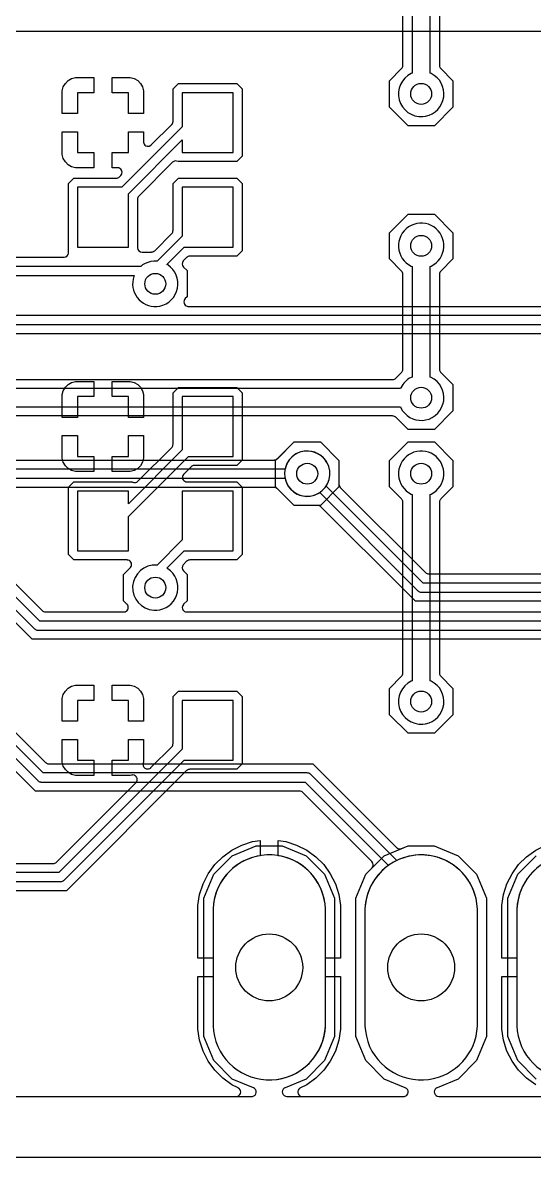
# Model space of a CAD drawing. Header units: millimetres. Extents: x 0 to 122, y 0 to 48.
# Drawn here: x 86.68 to 95.24, y 0 to 18.97 of the extents above; entities that cross this region are included whole.
import ezdxf

# ---------------------------------------------------------------- set-up
doc = ezdxf.new("R2010")
doc.units = ezdxf.units.MM

msp = doc.modelspace()

# ---------------------------------------------------------------- linework, layer by layer
at = {"layer": '16_copper'}
for points in [[(93.419, 17.408, 0.716592), (93.513, 18.12), (93.497, 18.126), (93.497, 19.974), (93.513, 19.98, 1), (93.177, 20.66), (93.134, 20.635, 0.577351), (93.177, 19.98), (93.193, 19.974), (93.193, 18.126), (93.177, 18.12, 0.820679), (93.37, 17.402)], [(93.125, 7.089), (92.814, 7.4), (92.814, 7.84), (93.018, 8.043), (93.023, 8.05), (93.028, 8.057, 0.087651), (93.038, 8.081), (93.039, 8.088), (93.04, 8.097), (93.04, 10.953), (93.039, 10.961), (93.038, 10.97, 0.087654), (93.028, 10.994), (93.023, 11), (93.018, 11.007), (92.814, 11.21), (92.814, 11.65), (93.125, 11.961), (93.565, 11.961), (93.876, 11.65), (93.876, 11.21), (93.672, 11.007), (93.667, 11), (93.662, 10.993, 0.087651), (93.652, 10.969), (93.651, 10.962), (93.65, 10.953), (93.65, 8.097), (93.651, 8.091, 0.000104), (93.651, 8.091), (93.651, 8.089), (93.652, 8.08, 0.087654), (93.662, 8.056), (93.667, 8.05), (93.672, 8.043), (93.876, 7.84), (93.876, 7.4), (93.565, 7.089)], [(82.624, 11.058, 0.301666), (82.921, 11.354), (91.069, 11.354), (91.081, 11.308, 1), (91.799, 11.552), (91.78, 11.598, 0.714263), (91.069, 11.506), (82.921, 11.506), (82.909, 11.552, 1), (82.191, 11.308), (82.21, 11.262, 0.303347), (82.575, 11.052)], [(93.419, 7.248, 0.716592), (93.513, 7.96), (93.497, 7.966), (93.497, 11.084), (93.513, 11.09, 1), (93.177, 11.77), (93.134, 11.745, 0.577351), (93.177, 11.09), (93.193, 11.084), (93.193, 7.966), (93.177, 7.96, 0.820679), (93.37, 7.242)], [(94.691, 3.327), (94.691, 4.209), (94.721, 4.394), (94.779, 4.573), (94.864, 4.74), (94.974, 4.893), (95.107, 5.025), (95.259, 5.136), (95.427, 5.221), (95.605, 5.279), (95.733, 5.299), (95.733, 5.042), (95.681, 5.033, 0.339455), (94.945, 4.156), (94.945, 3.327)], [(90.928, 1.303, 0.363971), (91.745, 2.194), (91.745, 4.156), (91.738, 4.238, 0.916332), (89.865, 4.156), (89.865, 2.194), (89.872, 2.112, 0.388879), (90.846, 1.295)]]:
    msp.add_lwpolyline(points, format="xyb", close=True, dxfattribs=at)
for points in [[(93.65, 19.843), (93.65, 18.257), (93.651, 18.249), (93.652, 18.24, 0.087654), (93.662, 18.216), (93.667, 18.21), (93.672, 18.203), (93.876, 18), (93.876, 17.56), (93.565, 17.249), (93.125, 17.249), (92.814, 17.56), (92.814, 18), (93.018, 18.203), (93.023, 18.21), (93.028, 18.217, 0.087651), (93.038, 18.241), (93.039, 18.248), (93.04, 18.257), (93.04, 19.843)], [(84.613, 13.005), (92.868, 13.005), (92.876, 13.006), (92.885, 13.007, 0.087654), (92.909, 13.017), (92.915, 13.022), (92.922, 13.027), (93.018, 13.123), (93.023, 13.13), (93.028, 13.137, 0.087651), (93.038, 13.161), (93.039, 13.168), (93.04, 13.177), (93.04, 14.763), (93.039, 14.771), (93.038, 14.78, 0.087654), (93.028, 14.804), (93.023, 14.81), (93.018, 14.817), (92.814, 15.02), (92.814, 15.46), (93.125, 15.771), (93.565, 15.771), (93.876, 15.46), (93.876, 15.02), (93.672, 14.817), (93.667, 14.81), (93.662, 14.803, 0.087651), (93.652, 14.779), (93.651, 14.772), (93.65, 14.763), (93.65, 13.177), (93.651, 13.169), (93.652, 13.16, 0.087654), (93.662, 13.136), (93.667, 13.13), (93.672, 13.123), (93.876, 12.92), (93.876, 12.48), (93.565, 12.169), (93.125, 12.169), (92.922, 12.373), (92.915, 12.378), (92.908, 12.383, 0.087651), (92.884, 12.393), (92.877, 12.394), (92.868, 12.395), (84.329, 12.395)], [(84.455, 12.548), (92.999, 12.548), (93.005, 12.532, 0.303347), (93.37, 12.322), (93.419, 12.328, 0.716592), (93.513, 13.04), (93.497, 13.046), (93.497, 14.894), (93.513, 14.9, 1), (93.177, 15.58), (93.134, 15.555, 0.577351), (93.177, 14.9), (93.193, 14.894), (93.193, 13.046), (93.177, 13.04, 0.165102), (93.005, 12.868), (92.999, 12.852), (84.518, 12.852)], [(83.103, 11.659), (90.887, 11.659), (90.895, 11.66), (90.904, 11.66, 0.087654), (90.928, 11.671), (90.934, 11.676), (90.941, 11.681), (91.22, 11.961), (91.66, 11.961), (91.971, 11.65), (91.971, 11.21), (91.66, 10.899), (91.22, 10.899), (90.941, 11.179), (90.934, 11.184), (90.927, 11.19, 0.087651), (90.903, 11.2), (90.895, 11.2), (90.887, 11.201), (84.348, 11.201)], [(83.915, 9.754), (87.067, 6.601), (87.074, 6.596), (87.081, 6.59, 0.087651), (87.105, 6.58), (87.113, 6.58), (87.121, 6.579), (91.535, 6.579), (92.935, 5.178), (92.936, 5.177), (92.938, 5.176, 0.218345), (92.998, 5.156), (93.008, 5.159), (93.016, 5.161, 0.007894), (93.018, 5.162), (93.128, 5.207), (93.562, 5.207), (93.964, 5.041), (94.271, 4.733), (94.437, 4.332), (94.437, 2.018), (94.271, 1.617), (93.964, 1.309), (93.61, 1.163), (93.604, 1.159), (93.597, 1.156, 0.747777), (93.639, 1.016), (95.331, 1.016)], [(83.788, 9.449), (86.941, 6.296), (86.948, 6.291), (86.954, 6.286, 0.087651), (86.979, 6.276), (86.986, 6.275), (86.995, 6.274), (91.408, 6.274), (92.801, 4.881), (92.772, 4.861, 0.221695), (92.405, 4.156), (92.405, 2.194), (92.412, 2.112, 0.388879), (93.386, 1.295), (93.468, 1.303, 0.363971), (94.285, 2.194), (94.285, 4.156), (94.278, 4.238, 0.493145), (92.985, 4.984), (92.936, 4.961), (91.494, 6.404), (91.487, 6.409), (91.481, 6.414, 0.087651), (91.456, 6.424), (91.449, 6.425), (91.44, 6.426), (87.027, 6.426), (83.874, 9.579)], [(72.796, 1.016), (90.511, 1.016), (90.518, 1.017), (90.525, 1.017, 0.747774), (90.54, 1.163), (90.186, 1.309), (89.879, 1.617), (89.713, 2.018), (89.713, 4.332), (89.879, 4.733), (90.186, 5.041), (90.588, 5.207), (91.022, 5.207), (91.424, 5.041), (91.731, 4.733), (91.897, 4.332), (91.897, 2.018), (91.731, 1.617), (91.424, 1.309), (91.07, 1.163), (91.064, 1.159), (91.057, 1.156, 0.747777), (91.099, 1.016), (93.051, 1.016), (93.058, 1.017), (93.065, 1.017, 0.747774), (93.08, 1.163), (92.726, 1.309), (92.419, 1.617), (92.253, 2.018), (92.253, 4.332), (92.419, 4.733), (92.522, 4.837), (92.526, 4.841, 0.39257), (92.522, 4.944), (91.368, 6.099), (91.361, 6.104), (91.354, 6.11, 0.087651), (91.33, 6.12), (91.322, 6.12), (91.314, 6.121), (86.9, 6.121), (83.748, 9.274)], [(95.259, 1.214), (95.107, 1.325), (94.974, 1.457), (94.864, 1.61), (94.779, 1.777), (94.721, 1.956), (94.691, 2.141), (94.691, 3.023), (94.945, 3.023), (94.945, 2.194), (94.952, 2.112, 0.916332), (96.825, 2.194)]]:
    msp.add_lwpolyline(points, format="xyb", dxfattribs=at)
at = {"layer": '1_copper'}
for points in [[(97.262, 18.821), (85.001, 18.821)], [(97.29, 13.77), (86.555, 13.77)], [(104.558, 8.966), (86.968, 8.966), (84.531, 11.403)], [(97.262, 8.661), (86.842, 8.661), (86.686, 8.818), (86.686, 8.818), (84.481, 11.023)], [(95.266, 1.309), (94.959, 1.617), (94.793, 2.018), (94.793, 4.332), (94.959, 4.733), (95.266, 5.041)]]:
    msp.add_lwpolyline(points, dxfattribs=at)
for points in [[(87.346, 17.452), (87.346, 17.833), (87.363, 17.898), (87.397, 17.956), (87.444, 18.003), (87.502, 18.037), (87.567, 18.054), (87.873, 18.054), (87.873, 17.8), (87.6, 17.8), (87.6, 17.452)], [(88.45, 17.452), (88.45, 17.8), (88.177, 17.8), (88.177, 18.054), (88.483, 18.054), (88.548, 18.037), (88.606, 18.003), (88.653, 17.956), (88.687, 17.898), (88.704, 17.833), (88.704, 17.452)], [(88.45, 16.112), (89.35, 17.012), (89.35, 16.8), (90.2, 16.8), (90.2, 17.8), (89.35, 17.8), (89.35, 17.228), (88.342, 16.22), (87.6, 16.22), (87.6, 15.22), (88.45, 15.22)], [(87.567, 16.546), (87.502, 16.563), (87.444, 16.597), (87.397, 16.644), (87.363, 16.702), (87.346, 16.767), (87.346, 17.148), (87.6, 17.148), (87.6, 16.8), (87.873, 16.8), (87.873, 16.546)], [(87.346, 12.372), (87.346, 12.753), (87.363, 12.818), (87.397, 12.876), (87.444, 12.923), (87.502, 12.957), (87.567, 12.974), (87.873, 12.974), (87.873, 12.72), (87.6, 12.72), (87.6, 12.372)], [(88.45, 12.372), (88.45, 12.72), (88.177, 12.72), (88.177, 12.974), (88.483, 12.974), (88.548, 12.957), (88.606, 12.923), (88.653, 12.876), (88.687, 12.818), (88.704, 12.753), (88.704, 12.372)], [(88.45, 10.712), (89.458, 11.72), (90.2, 11.72), (90.2, 12.72), (89.35, 12.72), (89.35, 11.828), (88.45, 10.928), (88.45, 11.14), (87.6, 11.14), (87.6, 10.14), (88.45, 10.14)], [(87.567, 11.466), (87.502, 11.483), (87.444, 11.517), (87.397, 11.564), (87.363, 11.622), (87.346, 11.687), (87.346, 12.068), (87.6, 12.068), (87.6, 11.72), (87.873, 11.72), (87.873, 11.466)], [(88.177, 11.466), (88.177, 11.72), (88.45, 11.72), (88.45, 12.068), (88.704, 12.068), (88.704, 11.687), (88.687, 11.622), (88.653, 11.564), (88.606, 11.517), (88.548, 11.483), (88.483, 11.466)], [(87.346, 7.292), (87.346, 7.673), (87.363, 7.738), (87.397, 7.796), (87.444, 7.843), (87.502, 7.877), (87.567, 7.894), (87.873, 7.894), (87.873, 7.64), (87.6, 7.64), (87.6, 7.292)], [(88.45, 7.292), (88.45, 7.64), (88.177, 7.64), (88.177, 7.894), (88.483, 7.894), (88.548, 7.877), (88.606, 7.843), (88.653, 7.796), (88.687, 7.738), (88.704, 7.673), (88.704, 7.292)], [(87.567, 6.386), (87.502, 6.403), (87.444, 6.437), (87.397, 6.484), (87.363, 6.542), (87.346, 6.607), (87.346, 6.988), (87.6, 6.988), (87.6, 6.64), (87.873, 6.64), (87.873, 6.386)]]:
    msp.add_lwpolyline(points, close=True, dxfattribs=at)
for points in [[(86.454, 15.049), (87.372, 15.049), (87.375, 15.049), (87.378, 15.049, 0.370925), (87.448, 15.12), (87.448, 15.125), (87.448, 15.125), (87.448, 16.283), (87.537, 16.372), (88.248, 16.372), (88.256, 16.374), (88.264, 16.374, 0.069383), (88.289, 16.385), (88.294, 16.389), (88.301, 16.395), (88.323, 16.416, 0.572911), (88.289, 16.543), (88.281, 16.544), (88.274, 16.546, 0.015791), (88.269, 16.546), (88.177, 16.546), (88.177, 16.8), (88.45, 16.8), (88.45, 17.148), (88.704, 17.148), (88.704, 16.981), (88.704, 16.978), (88.704, 16.976, 0.54841), (88.817, 16.915), (88.824, 16.92), (88.831, 16.924, 0.015772), (88.834, 16.927), (89.175, 17.269), (89.178, 17.272), (89.179, 17.273), (89.181, 17.276), (89.186, 17.282, 0.015775), (89.188, 17.286), (89.19, 17.29), (89.191, 17.291), (89.192, 17.296), (89.195, 17.302, 0.015767), (89.196, 17.306), (89.196, 17.31), (89.197, 17.312), (89.197, 17.317), (89.198, 17.322), (89.198, 17.863), (89.287, 17.952), (90.263, 17.952), (90.352, 17.863), (90.352, 16.737), (90.263, 16.648), (89.283, 16.648), (89.28, 16.65, 0.332548), (89.19, 16.637), (88.625, 16.071), (88.62, 16.065), (88.614, 16.058, 0.087651), (88.604, 16.034), (88.604, 16.026), (88.602, 16.018), (88.602, 15.212), (88.603, 15.206, 0.392588), (88.679, 15.136), (88.836, 15.136), (88.844, 15.137), (88.853, 15.137, 0.087654), (88.877, 15.148), (88.883, 15.153), (88.89, 15.158), (89.175, 15.444), (89.18, 15.45), (89.186, 15.457, 0.087651), (89.196, 15.481), (89.196, 15.489), (89.198, 15.497), (89.198, 16.283), (89.287, 16.372), (90.263, 16.372), (90.352, 16.283), (90.352, 15.157), (90.263, 15.068), (89.477, 15.068), (89.469, 15.066), (89.461, 15.066, 0.087654), (89.436, 15.055), (89.431, 15.051), (89.424, 15.045), (89.371, 14.992), (89.367, 14.988, 0.39257), (89.371, 14.885), (89.431, 14.825), (89.431, 14.385), (89.402, 14.357, 0.572901), (89.435, 14.23), (89.444, 14.228), (89.451, 14.227, 0.015781), (89.456, 14.227), (98.065, 14.227)], [(86.225, 14.744), (88.548, 14.744), (88.541, 14.727, 0.534509), (88.925, 14.227), (88.974, 14.233, 0.668179), (89.111, 14.92), (89.093, 14.93), (89.383, 15.22), (90.2, 15.22), (90.2, 16.22), (89.35, 16.22), (89.35, 15.403), (88.93, 14.983), (88.925, 14.983, 0.131651), (88.732, 14.945), (88.689, 14.92), (88.658, 14.896), (86.225, 14.896)], [(98.16, 14.074), (82.578, 14.074), (82.57, 14.073), (82.561, 14.073, 0.087654), (82.537, 14.062), (82.531, 14.057), (82.524, 14.052), (82.124, 13.651), (82.083, 13.675, 1), (81.747, 12.995), (81.793, 12.976, 0.09849), (81.94, 12.957), (81.989, 12.963, 0.532534), (82.231, 13.544), (82.61, 13.922), (98.191, 13.922)], [(85.759, 10.391), (87.009, 9.141), (87.016, 9.136), (87.022, 9.13, 0.087651), (87.047, 9.12), (87.054, 9.12), (87.063, 9.119), (88.372, 9.119), (88.375, 9.119), (88.378, 9.119, 0.548396), (88.439, 9.232), (88.433, 9.239), (88.429, 9.245, 0.015772), (88.426, 9.249), (88.369, 9.305), (88.369, 9.745), (88.482, 9.858), (88.484, 9.86), (88.486, 9.862, 0.54841), (88.449, 9.985), (88.44, 9.986), (88.433, 9.987, 0.015781), (88.428, 9.988), (87.537, 9.988), (87.448, 10.077), (87.448, 11.203), (87.537, 11.292), (88.517, 11.292), (88.52, 11.29, 0.332584), (88.61, 11.303), (89.175, 11.869), (89.18, 11.875), (89.186, 11.882, 0.087651), (89.196, 11.906), (89.196, 11.914), (89.198, 11.922), (89.198, 12.783), (89.287, 12.872), (90.263, 12.872), (90.352, 12.783), (90.352, 11.657), (90.263, 11.568), (89.552, 11.568), (89.544, 11.566), (89.536, 11.566, 0.087664), (89.511, 11.555), (89.506, 11.551), (89.499, 11.545), (89.376, 11.422), (89.374, 11.42), (89.372, 11.418, 0.54841), (89.409, 11.295), (89.418, 11.294), (89.425, 11.293, 0.015781), (89.43, 11.292), (90.263, 11.292), (90.352, 11.203), (90.352, 10.077), (90.263, 9.988), (89.477, 9.988), (89.469, 9.986), (89.461, 9.986, 0.087664), (89.436, 9.975), (89.431, 9.971), (89.424, 9.965), (89.371, 9.912), (89.367, 9.908, 0.392527), (89.371, 9.805), (89.431, 9.745), (89.431, 9.305), (89.374, 9.249), (89.372, 9.246), (89.37, 9.245, 0.54841), (89.407, 9.121), (89.416, 9.12), (89.423, 9.119, 0.015781), (89.428, 9.119), (104.464, 9.119)], [(102.42, 9.296), (93.25, 9.296), (93.094, 9.453), (93.094, 9.453), (91.67, 10.877), (91.663, 10.882), (91.656, 10.888, 0.087651), (91.632, 10.898), (91.624, 10.898), (91.616, 10.899), (91.22, 10.899), (90.909, 11.21), (90.909, 11.65), (91.22, 11.961), (91.66, 11.961), (91.971, 11.65), (91.971, 11.254), (91.972, 11.246), (91.972, 11.237, 0.087654), (91.983, 11.213), (91.988, 11.207), (91.993, 11.2), (93.417, 9.776), (93.424, 9.771), (93.431, 9.765, 0.087651), (93.455, 9.755), (93.463, 9.755), (93.471, 9.754), (98.122, 9.754)], [(102.293, 9.601), (93.377, 9.601), (91.756, 11.221), (91.78, 11.262, 1), (91.1, 11.598), (91.081, 11.552, 0.714262), (91.649, 11.114), (93.291, 9.471), (93.298, 9.466), (93.304, 9.461, 0.087651), (93.329, 9.451), (93.336, 9.45), (93.345, 9.449), (102.325, 9.449)], [(84.401, 11.318), (86.883, 8.836), (86.89, 8.831), (86.896, 8.826, 0.087651), (86.921, 8.816), (86.928, 8.815), (86.937, 8.814), (104.59, 8.814)], [(86.299, 4.914), (87.194, 4.914), (87.202, 4.915), (87.211, 4.915, 0.087654), (87.235, 4.926), (87.241, 4.931), (87.248, 4.936), (88.575, 6.263), (88.576, 6.265), (88.578, 6.266, 0.077297), (88.593, 6.293), (88.596, 6.301), (88.596, 6.303), (88.596, 6.305, 0.218355), (88.58, 6.366), (88.573, 6.372), (88.566, 6.379, 0.121774), (88.522, 6.393), (88.512, 6.392), (88.504, 6.392, 0.008338), (88.501, 6.391), (88.483, 6.386), (88.177, 6.386), (88.177, 6.64), (88.45, 6.64), (88.45, 6.988), (88.704, 6.988), (88.704, 6.607), (88.699, 6.589, 0.663356), (88.81, 6.502), (88.818, 6.508), (88.825, 6.513, 0.009572), (88.827, 6.515), (89.175, 6.864), (89.18, 6.87), (89.186, 6.877, 0.087651), (89.196, 6.901), (89.196, 6.909), (89.198, 6.917), (89.198, 7.703), (89.287, 7.792), (90.263, 7.792), (90.352, 7.703), (90.352, 6.577), (90.263, 6.488), (89.477, 6.488), (89.469, 6.486), (89.461, 6.486, 0.087654), (89.436, 6.475), (89.431, 6.471), (89.424, 6.465), (87.415, 4.456), (86.299, 4.456)], [(72.542, 1.016), (90.251, 1.016), (90.255, 1.017), (90.259, 1.016, 0.64561), (90.303, 1.148), (90.297, 1.152), (90.291, 1.157, 0.02267), (90.285, 1.16), (90.179, 1.214), (90.027, 1.325), (89.894, 1.457), (89.784, 1.61), (89.699, 1.777), (89.641, 1.956), (89.611, 2.141), (89.611, 3.023), (89.865, 3.023), (89.865, 2.194), (89.872, 2.112, 0.916332), (91.745, 2.194), (91.745, 3.023), (91.999, 3.023), (91.999, 2.141), (91.969, 1.956), (91.911, 1.777), (91.826, 1.61), (91.716, 1.457), (91.583, 1.325), (91.431, 1.214), (91.325, 1.16), (91.321, 1.158), (91.318, 1.156, 0.645601), (91.338, 1.019), (91.346, 1.018), (91.352, 1.016, 0.022662), (91.359, 1.016), (93.051, 1.016), (93.058, 1.017), (93.065, 1.017, 0.74779), (93.08, 1.163), (92.726, 1.309), (92.419, 1.617), (92.253, 2.018), (92.253, 4.332), (92.419, 4.733), (92.726, 5.041), (93.128, 5.207), (93.562, 5.207), (93.964, 5.041), (94.271, 4.733), (94.437, 4.332), (94.437, 2.018), (94.271, 1.617), (93.964, 1.309), (93.61, 1.163), (93.604, 1.159), (93.597, 1.156, 0.747777), (93.639, 1.016), (95.591, 1.016)]]:
    msp.add_lwpolyline(points, format="xyb", dxfattribs=at)
for points in [[(88.974, 9.153, 0.668179), (89.111, 9.84), (89.093, 9.85), (89.383, 10.14), (90.2, 10.14), (90.2, 11.14), (89.35, 11.14), (89.35, 10.323), (88.93, 9.903), (88.925, 9.903, 1), (88.875, 9.147), (88.925, 9.147)], [(86.07, 4.609), (87.32, 4.609), (87.328, 4.61), (87.337, 4.611, 0.087654), (87.361, 4.621), (87.367, 4.626), (87.374, 4.631), (89.383, 6.64), (90.2, 6.64), (90.2, 7.64), (89.35, 7.64), (89.35, 6.823), (87.288, 4.761), (86.07, 4.761), (86.07, 5.11), (85.07, 5.11), (85.07, 4.26), (86.07, 4.26)], [(89.611, 3.327), (89.611, 4.209), (89.641, 4.394), (89.699, 4.573), (89.784, 4.74), (89.894, 4.893), (90.027, 5.025), (90.179, 5.136), (90.347, 5.221), (90.525, 5.279), (90.653, 5.299), (90.653, 5.042), (90.601, 5.033, 0.339455), (89.865, 4.156), (89.865, 3.327)], [(91.745, 3.327), (91.745, 4.156), (91.738, 4.238, 0.315299), (91.009, 5.033), (90.957, 5.042), (90.957, 5.299), (91.085, 5.279), (91.263, 5.221), (91.431, 5.136), (91.583, 5.025), (91.716, 4.893), (91.826, 4.74), (91.911, 4.573), (91.969, 4.394), (91.999, 4.209), (91.999, 3.327)], [(93.468, 1.303, 0.363971), (94.285, 2.194), (94.285, 4.156), (94.278, 4.238, 0.916332), (92.405, 4.156), (92.405, 2.194), (92.412, 2.112, 0.388879), (93.386, 1.295)], [(96.008, 1.303, 0.363971), (96.825, 2.194), (96.825, 4.156), (96.818, 4.238, 0.916332), (94.945, 4.156), (94.945, 2.194), (94.952, 2.112, 0.388879), (95.926, 1.295)]]:
    msp.add_lwpolyline(points, format="xyb", close=True, dxfattribs=at)
at = {"layer": 'drills_PTH'}
for centre in [(90.805, 3.175), (93.345, 3.175)]:
    msp.add_circle(centre, 0.559, dxfattribs=at)
at = {"layer": 'drills_via_1_16'}
for centre in [(93.345, 17.78), (93.345, 15.24), (88.9, 14.605), (93.345, 12.7), (91.44, 11.43), (93.345, 11.43), (88.9, 9.525), (93.345, 7.62)]:
    msp.add_circle(centre, 0.175, dxfattribs=at)
at = {"layer": 'outline'}
msp.add_lwpolyline([(0, 0), (121.59, 0), (121.59, 48.25), (0, 48.25), (0, 0)], close=True, dxfattribs=at)

doc.saveas('drawing.dxf')
